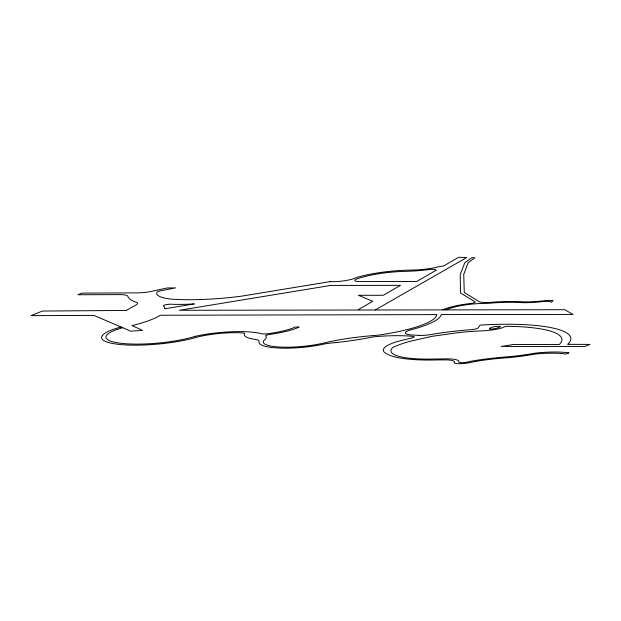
<?xml version="1.0" encoding="UTF-8"?>
<svg xmlns="http://www.w3.org/2000/svg" width="621" height="621" viewBox="0 0 621 621"><rect width="100%" height="100%" fill="white"/><g stroke="black" fill="none" stroke-linecap="round" stroke-linejoin="round"><path stroke-width="0.93" d="M195.553 336.248A47.468 9.789 -5.4 0 1 262.093 333.873A8.391 1.731 -5.4 0 0 271.198 333.252A40.707 8.391 -5.4 0 0 295.177 327.026L299.097 327.081A45.512 9.385 -5.4 0 1 270.453 334.323A6.815 1.405 -5.4 0 0 265.571 335.782A40.086 8.267 -5.4 0 1 264.616 339.788A38.541 7.949 -5.4 0 0 279.745 347.046A38.541 7.949 -5.4 0 0 323.898 343.009A77.92 16.068 -5.4 0 1 377.048 335.309A77.819 16.045 -5.4 0 0 436.85 314.606L160.28 315.251A83.028 17.124 -5.4 0 1 134.835 324.899L132.001 325.606L142.597 330.372L130.798 331.195L93.965 315.406L31.05 315.639L42.375 311.051L126.164 310.438M358.294 309.669L372.779 301.27L358.464 295.309L383.25 295.278L400.506 285.35L330.659 285.435L179.345 310.283L564.745 309.716L573.059 314.443L441.275 314.575A84.254 17.372 -5.4 0 1 409.953 330.077A16.495 3.4 -5.4 0 0 414.083 335.092A14.725 3.035 -5.4 0 1 418.531 335.441L418.857 335.503M375.27 309.949L466.697 257.544L458.702 257.265L443.604 265.967L438.348 266.828A26.928 5.55 -5.4 0 1 413.144 270.065A51.108 10.541 -5.4 0 0 356.004 277.703A18.762 3.866 -5.4 0 1 335.751 281.624L330.03 281.631M125.807 310.655L135.657 305.214A20.338 4.192 -5.4 0 0 137.062 302.567A87.639 18.071 -5.4 0 1 127.848 296.465A13.204 2.725 -5.4 0 0 119.791 294.61L77.897 294.75L81.902 293.128L138.646 292.848A15.129 3.121 -5.4 0 0 148.132 292.025L167.29 287.965L175.51 287.896L160.109 290.907A9.928 2.049 -5.4 0 0 157.136 291.886A47.996 9.897 -5.4 0 0 172.001 299.198A87.545 18.056 -5.4 0 0 242.097 296.07L330.721 281.515M117.648 329.254L122.663 327.702M120.963 326.98L115.009 328.765A56.286 11.605 -5.4 0 0 131.039 345.129L136.954 345.167A56.076 11.566 -5.4 0 0 197.338 337.063A37.485 7.731 -5.4 0 1 243.385 332.988A6.505 1.343 -5.4 0 1 244.472 333.919A41.234 8.5 -5.4 0 0 255.72 339.47A16.783 3.462 -5.4 0 1 259.097 341.527A44.246 9.121 -5.4 0 0 286.134 348.202A41.087 8.477 -5.4 0 0 325.544 343.716A43.361 8.942 -5.4 0 1 335.876 342.567L336.823 342.489M195.46 336.24A51.799 10.681 -5.4 0 1 123.711 343.576A51.799 10.681 -5.4 0 1 117.532 329.246M418.531 335.441A15.797 3.26 -5.4 0 0 434.382 333.943A94.089 19.398 -5.4 0 1 470.966 329.681A6.916 1.428 -5.4 0 0 478.356 327.609L480.134 325.094A106.346 21.929 -5.4 0 1 567.672 344.337L589.95 344.399L584.912 346.44L501.225 346.448L513.808 344.453L559.358 344.461A98.126 20.237 -5.4 0 0 506.899 326.312A4.968 1.025 -5.4 0 0 504.042 327.011A15.89 3.276 -5.4 0 1 489.146 330.271A3.4 0.699 -5.4 0 0 486.08 330.706A80.489 16.596 -5.4 0 0 458.896 332.553L432.309 336.279L409.402 341.457A80.489 16.596 -5.4 0 0 392.852 347.481A61.215 12.622 -5.4 0 0 434.785 359L443.472 358.915A20.004 4.122 -5.4 0 1 458.779 361.872A5.41 1.118 -5.4 0 0 461.186 362.672A5.41 1.118 -5.4 0 0 466.635 362.245A27.052 5.581 -5.4 0 1 475.686 360.444A94.609 19.507 -5.4 0 1 511.65 356.485A76.911 15.859 -5.4 0 0 535.636 353.07A40.893 8.43 -5.4 0 1 569.03 352.868L566.042 354.079A37.85 7.801 -5.4 0 0 534.797 354.117A63.73 13.142 -5.4 0 1 502.311 358.131A58.219 12.001 -5.4 0 0 470.47 362.462A8.632 1.778 -5.4 0 1 466.146 363.231A9.377 1.933 -5.4 0 1 454.098 362.656A15.114 3.113 -5.4 0 0 445.754 359.901A99.795 20.578 -5.4 0 0 433.924 360.009A75.327 15.533 -5.4 0 1 386.627 353.66A52.063 10.736 -5.4 0 1 396.493 341.767L411.312 338.041A4.611 0.955 -5.4 0 0 413.275 336.403A57.349 11.822 -5.4 0 0 373.027 336.877A86.653 17.869 -5.4 0 1 335.876 342.567M446.072 309.856A31.423 6.482 -5.4 0 1 481.585 303.436A22.705 4.681 -5.4 0 0 494.068 302.838A61.89 12.762 -5.4 0 1 522.152 302.652A33.961 7.002 -5.4 0 0 543.228 301.542A8.182 1.684 -5.4 0 1 551.611 302.256L552.993 300.541A12.288 2.531 -5.4 0 0 542.048 300.96A29.373 6.055 -5.4 0 1 521.058 301.713A66.719 13.755 -5.4 0 0 495.364 301.961L492.958 302.171A14.12 2.911 -5.4 0 1 479.272 301.759L464.26 292.468L463.747 274.288L468.149 262.761L474.871 257.785L471.797 257.692L464.71 262.924L460.231 274.498L460.549 292.996L475.096 301.829A5.147 1.063 -5.4 0 1 471.223 303.397A37.951 7.825 -5.4 0 0 442.594 309.863M490.101 328.261L489.558 328.843A1.948 0.404 -5.4 0 0 491.948 329.06L492.95 328.913A11.605 2.391 -5.4 0 0 500.006 327.026A2.616 0.536 -5.4 0 0 498.942 326.32A6.226 1.281 -5.4 0 0 491.622 327.345A6.916 1.428 -5.4 0 0 490.101 328.261M435.958 270.376L416.668 281.499L357.913 281.585A9.789 2.018 -5.4 0 1 356.128 279.209A44.603 9.199 -5.4 0 1 407.601 271.292A47.429 9.781 -5.4 0 0 430.089 269.421A6.024 1.242 -5.4 0 1 435.958 270.376M194.086 303.948L164.472 308.808A41.273 8.508 -5.4 0 0 163.548 306.106A5.286 1.087 -5.4 0 1 166.187 304.647A5.286 1.087 -5.4 0 1 172.522 304.29A60.967 12.567 -5.4 0 0 194.086 303.948"/></g></svg>
